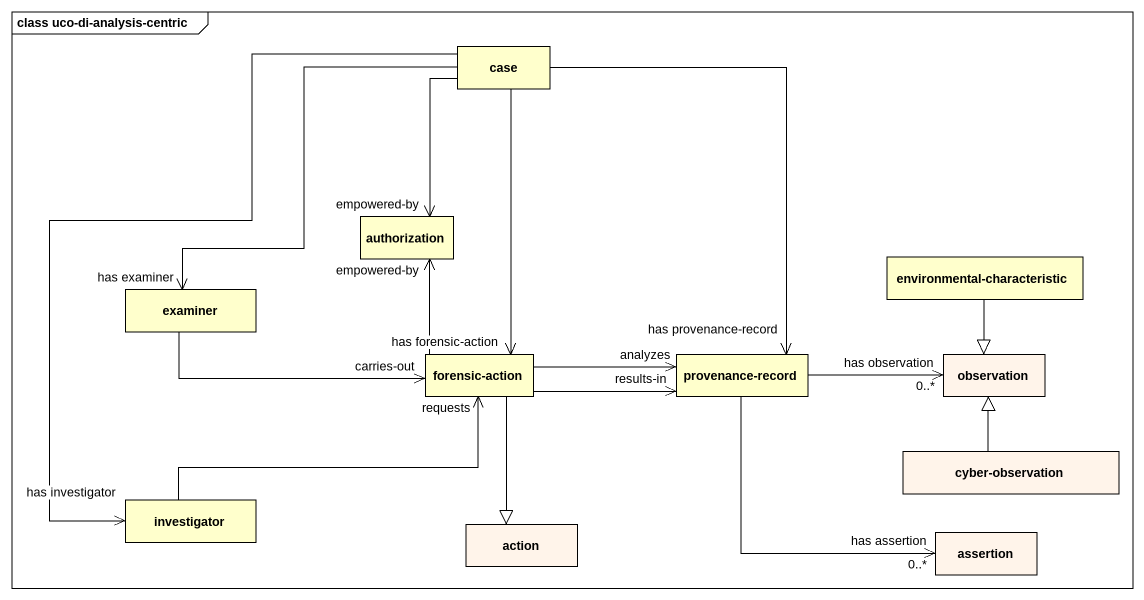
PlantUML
@startuml
mainframe class uco-di-analysis-centric
hide circle
hide empty members
class case
class authorization
class "environmental-characteristic" as environmental_characteristic
class examiner
class "forensic-action" as forensic_action
class "provenance-record" as provenance_record
class observation #FFF4EA
class "cyber-observation" as cyber_observation #FFF4EA
class investigator
class "action" as action_ #FFF4EA
class assertion #FFF4EA
case --> "empowered-by" authorization
case --> "has examiner" examiner
case --> "has forensic-action" forensic_action
case --> "has provenance-record" provenance_record
case --> "has investigator" investigator
environmental_characteristic --|> observation
examiner -right-> "carries-out" forensic_action
forensic_action -up-> "empowered-by" authorization
forensic_action -right-> "analyzes" provenance_record
forensic_action -right-> "results-in" provenance_record
forensic_action --|> action_
provenance_record -right-> "has observation\n0..*" observation
provenance_record --> "has assertion\n0..*" assertion
cyber_observation -up-|> observation
investigator -right-> "requests" forensic_action
@enduml
